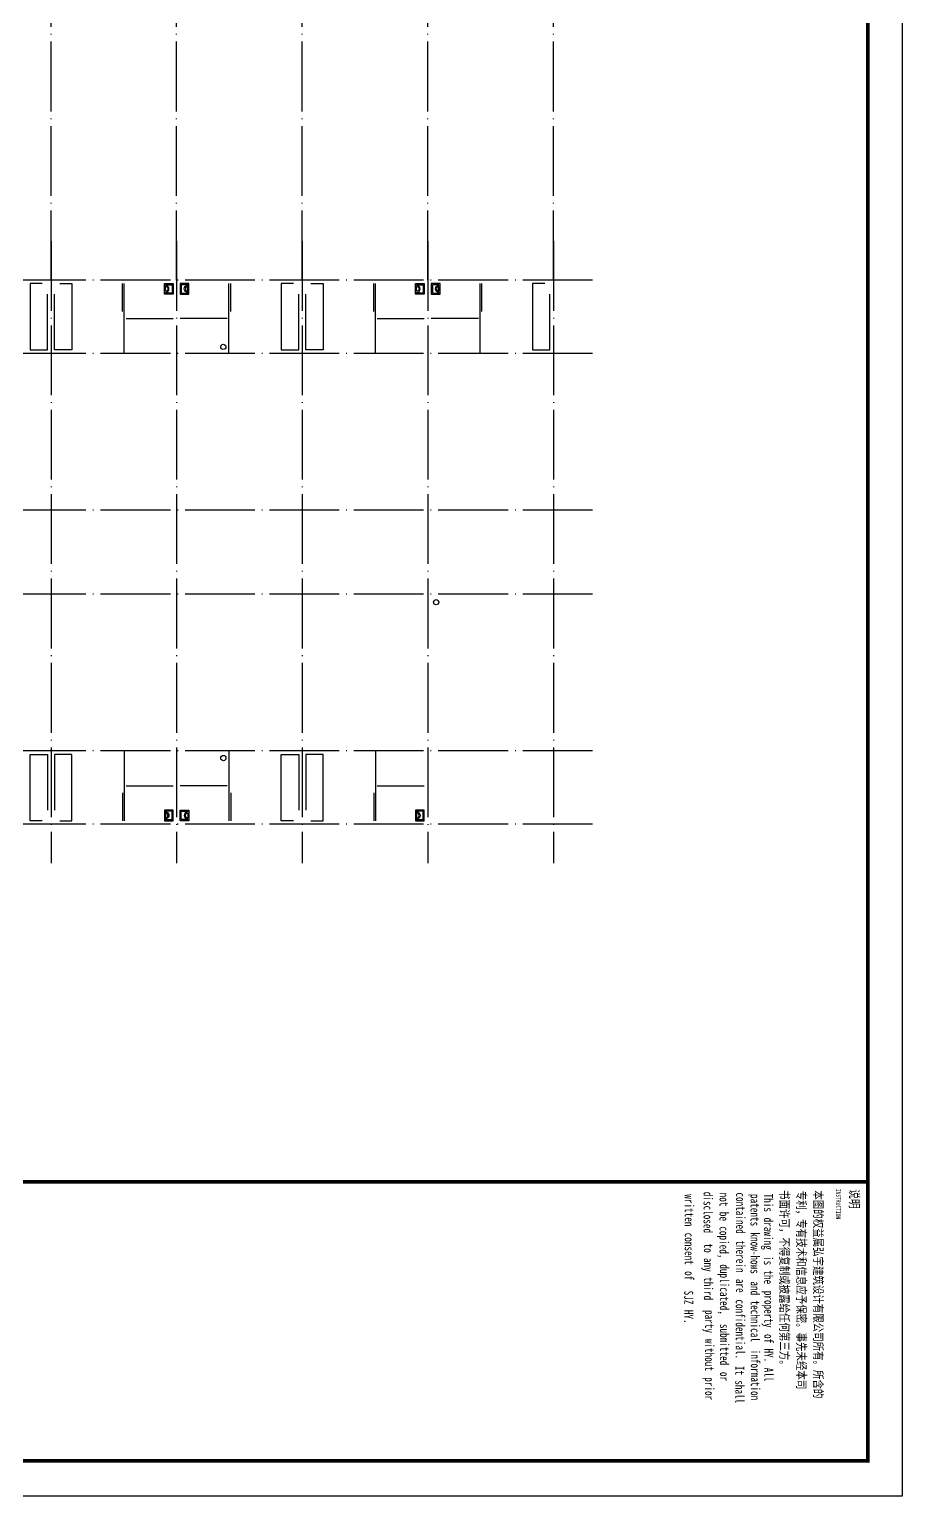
# Model space of a CAD drawing. Extents: x 174641 to 414490, y 73126 to 493158.
# Drawn here: x 327826 to 352858, y 171989 to 214039 of the extents above; entities that cross this region are included whole.
import ezdxf

# ---------------------------------------------------------------- set-up
doc = ezdxf.new("R2010")
doc.units = 0
doc.header["$LTSCALE"] = 1000
doc.header["$MEASUREMENT"] = 0
doc.linetypes.add('DOTE', pattern=[2.42, 2, -0.2, 0.02, -0.2])
for name, color, linetype in [('DOTE', 1, 'DOTE'), ('LVTRY', 6, 'Continuous'), ('PUB_TITLE', 7, 'Continuous'), ('TK', 126, 'Continuous'), ('TWT_TITLE', 7, 'Continuous'), ('布置', 165, 'Continuous')]:
    doc.layers.add(name, color=color, linetype=linetype)
doc.styles.add('-宋体', font='', dxfattribs={"width": 0.8})
doc.styles.get('-宋体').set_extended_font_data('SimSun')

# ---------------------------------------------------------------- blocks, each defined once
blk = doc.blocks.new('364535463')
at = {"layer": '布置'}
blk.add_lwpolyline([(150, -250), (150, 0), (-150, 0), (-150, -250)], close=True, dxfattribs=at)
blk.add_lwpolyline([(100, -220), (120, -220), (120, -30), (-120, -30), (-120, -220), (-100, -220, -1)], format="xyb", close=True, dxfattribs=at)
blk.add_lwpolyline([(-70, -220), (70, -220)], dxfattribs=at)
blk.add_arc((0, -220), 70, 0, 180, dxfattribs=at)

msp = doc.modelspace()

# ---------------------------------------------------------------- linework, layer by layer
msp.add_line((294457.8, 180989), (351857.8, 180989))
for points in [[(330497.7, 205945.9), (330497.7, 206745.9)], [(333597.7, 205945.9), (333597.7, 206745.9)], [(337697.7, 205945.9), (337697.7, 206745.9)], [(340797.7, 205945.9), (340797.7, 206745.9)], [(330597.7, 205745.9), (331947.7, 205745.9)], [(333497.7, 205745.9), (332147.7, 205745.9)], [(337797.7, 205745.9), (339147.7, 205745.9)], [(340697.7, 205745.9), (339347.7, 205745.9)], [(330597.7, 192345.9), (331947.7, 192345.9)], [(333497.7, 192345.9), (332147.7, 192345.9)], [(337797.7, 192345.9), (339147.7, 192345.9)], [(330497.7, 192145.9), (330497.7, 191345.9)], [(333597.7, 192145.9), (333597.7, 191345.9)], [(337697.7, 192145.9), (337697.7, 191345.9)]]:
    msp.add_lwpolyline(points)
at = {"color": 5}
for centre in [(333385, 204932), (339487.2, 197609.7), (333387.1, 193141)]:
    msp.add_circle(centre, 75, dxfattribs=at)
at = {"layer": 'DOTE'}
for p, q in [((328447.7, 206845.9), (328447.7, 244565.9)), ((332047.7, 206845.9), (332047.7, 244565.9)), ((335647.7, 206845.9), (335647.7, 244565.9)), ((339247.7, 206845.9), (339247.7, 244565.9)), ((342847.7, 206845.9), (342847.7, 244565.9)), ((328447.7, 207967.7), (328447.7, 190125.9)), ((332047.7, 207967.7), (332047.7, 190125.9)), ((335647.7, 207967.7), (335647.7, 190125.9)), ((339247.7, 207967.7), (339247.7, 190125.9)), ((342847.7, 207967.7), (342847.7, 190125.9)), ((343967.7, 206845.9), (305247.7, 206845.9)), ((343967.7, 206845.9), (305247.7, 206845.9)), ((330547.7, 204745.9), (330547.7, 206845.9)), ((333547.7, 204745.9), (333547.7, 206845.9)), ((337747.7, 204745.9), (337747.7, 206845.9)), ((340747.7, 204745.9), (340747.7, 206845.9)), ((343967.7, 204745.9), (305247.7, 204745.9)), ((343967.7, 200245.9), (304947.7, 200245.9)), ((343967.7, 197845.9), (304947.7, 197845.9)), ((343967.7, 193345.9), (310447.7, 193345.9)), ((330547.7, 193345.9), (330547.7, 191245.9)), ((333547.7, 193345.9), (333547.7, 191245.9)), ((337747.7, 193345.9), (337747.7, 191245.9)), ((343967.7, 191245.9), (305247.7, 191245.9)), ((343967.7, 191245.9), (305247.7, 191245.9)), ((343967.7, 191245.9), (305247.7, 191245.9)), ((343967.7, 191245.9), (305247.7, 191245.9))]:
    msp.add_line(p, q, dxfattribs=at)
at = {"layer": 'LVTRY'}
for points in [[(328197.7, 206745.9), (327847.7, 206745.9), (327847.7, 204845.9), (328347.7, 204845.9), (328347.7, 206445.9)], [(328697.7, 206745.9), (329047.7, 206745.9), (329047.7, 204845.9), (328547.7, 204845.9), (328547.7, 206445.9)], [(335397.7, 206745.9), (335047.7, 206745.9), (335047.7, 204845.9), (335547.7, 204845.9), (335547.7, 206445.9)], [(335897.7, 206745.9), (336247.7, 206745.9), (336247.7, 204845.9), (335747.7, 204845.9), (335747.7, 206445.9)], [(342597.7, 206745.9), (342247.7, 206745.9), (342247.7, 204845.9), (342747.7, 204845.9), (342747.7, 206445.9)], [(328197.7, 191345.9), (327847.7, 191345.9), (327847.7, 193245.9), (328347.7, 193245.9), (328347.7, 191645.9)], [(328697.7, 191345.9), (329047.7, 191345.9), (329047.7, 193245.9), (328547.7, 193245.9), (328547.7, 191645.9)], [(335397.7, 191345.9), (335047.7, 191345.9), (335047.7, 193245.9), (335547.7, 193245.9), (335547.7, 191645.9)], [(335897.7, 191345.9), (336247.7, 191345.9), (336247.7, 193245.9), (335747.7, 193245.9), (335747.7, 191645.9)]]:
    msp.add_lwpolyline(points, dxfattribs=at)
at = {"layer": 'PUB_TITLE', "const_width": 100}
msp.add_lwpolyline([(351857.8, 180989), (351857.8, 172989), (294458.2, 172989), (294458.2, 180989)], close=True, dxfattribs=at)
at = {"layer": 'TWT_TITLE'}
msp.add_lwpolyline([(293458.2, 256089), (293458.2, 171989), (352858.2, 171989), (352858.2, 256089)], close=True, dxfattribs=at)
at = {"layer": 'TWT_TITLE', "const_width": 100}
msp.add_lwpolyline([(294458.2, 253589), (294458.2, 172989), (351858.2, 172989), (351858.2, 253589)], close=True, dxfattribs=at)

# ---------------------------------------------------------------- block references
at = {"xscale": -1}
for p, rotation in [((331947.7, 206595.9), 270), ((339147.7, 206595.9), 270), ((332147.7, 191495.9), 90)]:
    msp.add_blockref('364535463', p, dxfattribs=dict(at, rotation=rotation))
for p, rotation in [((332147.7, 206595.9), 90), ((339347.7, 206595.9), 90.00000000000001), ((331947.7, 191495.9), 270), ((339147.7, 191495.9), 270)]:
    msp.add_blockref('364535463', p, dxfattribs=dict(rotation=rotation))

# ---------------------------------------------------------------- texts
at = {"style": '-宋体', "width": 0.75}
msp.add_text('INSTRUCTION', height=129.153, rotation=270, dxfattribs=at).set_placement((350951.4, 180787.8))
at = {"layer": 'TK', "style": '-宋体', "width": 0.75}
for s, height, p in [('written', 258.23, (346614, 180632.5)), ('disclosed', 258.23, (347152.6, 180704.1)), ('not', 258.23, (347609.4, 180678.5)), ('contained', 258.23, (348085.4, 180685.5)), ('patents', 258.23, (348498.6, 180639.7)), ('This', 258.23, (348882.7, 180651.5)), ('书面许可，不得复制或披露给任何第三方。', 258.228, (349345.1, 180751.5)), ('专利，专有技术和信息应予保密。事先未经本司', 258.228, (349827.9, 180730.9)), ('本图的权益属弘宇建筑设计有限公司所有。所含的', 258.228, (350312.3, 180744)), ('be', 258.23, (347609.4, 180127.7)), ('copied,', 258.23, (347609.4, 179714.5)), ('drawing', 258.23, (348882.7, 179962.9)), ('consent', 258.23, (346614, 179530.8)), ('to', 258.23, (347162.5, 179218.9)), ('therein', 258.23, (348085.4, 179308.3)), ('know-hows', 258.23, (348498.6, 179538)), ('any', 258.23, (347162.5, 178805.8)), ('is', 258.23, (348882.7, 178861.2)), ('of', 258.23, (346614, 178429)), ('duplicated,', 258.228, (347621.2, 178622.9)), ('the', 258.23, (348882.7, 178448)), ('third', 258.23, (347162.5, 178254.9)), ('are', 258.23, (348085.4, 178206.5)), ('and', 258.23, (348503.2, 178134.8)), ('SJZ', 258.23, (346595.5, 177868.7)), ('confidential.', 258.228, (348075.3, 177617.5)), ('technical', 258.23, (348503.2, 177583.9)), ('property', 258.23, (348892.3, 177863.3)), ('HY.', 258.23, (346595.5, 177317.8)), ('party', 258.23, (347194, 177312.8)), ('submitted', 258.23, (347623, 176914)), ('of', 258.23, (348892.3, 176623.8)), ('without', 258.23, (347194, 176486.5)), ('HY.', 258.23, (348892.3, 176210.7)), ('information', 258.228, (348507.6, 176175.1)), ('prior', 258.23, (347194, 175384.7)), ('or', 258.23, (347623, 175536.8)), ('It', 258.23, (348060.8, 175711.3)), ('All', 258.23, (348892.3, 175659.8)), ('shall', 258.23, (348060.8, 175298.1))]:
    msp.add_text(s, height=height, rotation=270, dxfattribs=at).set_placement(p)
at = {"layer": 'TK', "color": 9, "style": '-宋体', "width": 0.75}
msp.add_text('说明', height=265.82, rotation=270, dxfattribs=at).set_placement((351342.6, 180778.7))

doc.saveas('drawing.dxf')
